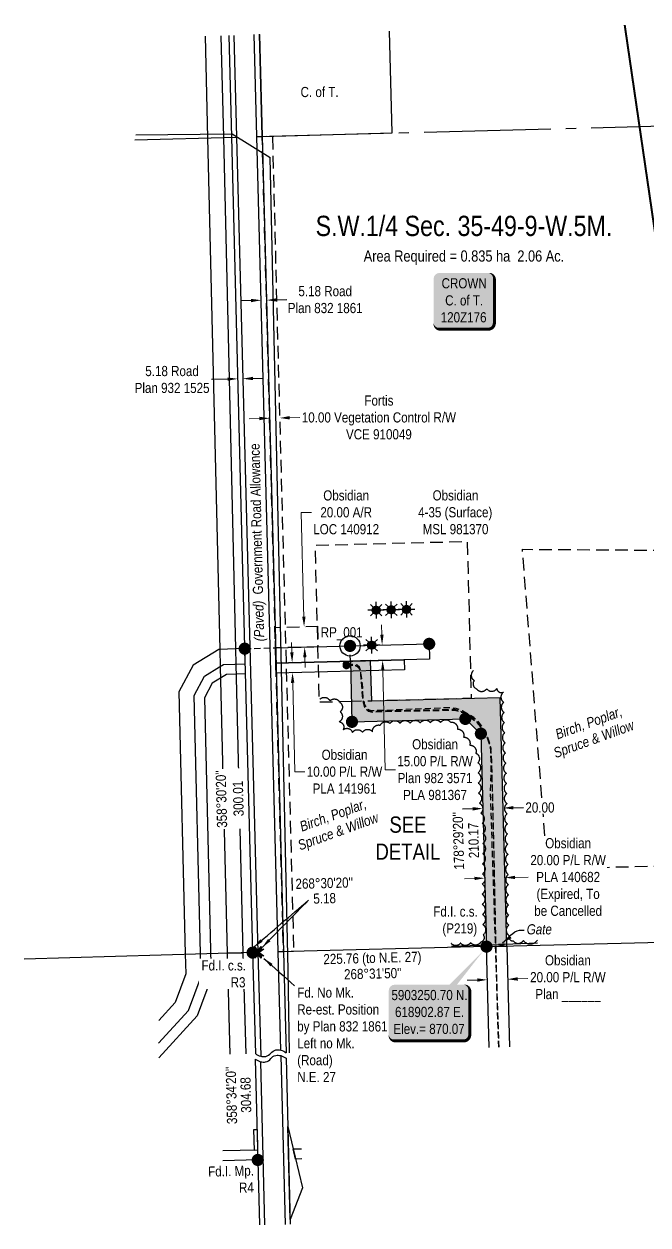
# Model space of a CAD drawing. Extents: x 618446 to 621626, y 5902951 to 5905607.
# Drawn here: x 618446 to 619062, y 5902976 to 5904161 of the extents above; entities that cross this region are included whole.
import ezdxf
from ezdxf.enums import TextEntityAlignment as Align

# ---------------------------------------------------------------- set-up
doc = ezdxf.new("R2010")
doc.units = 0
doc.header["$LTSCALE"] = 5
doc.header["$PDSIZE"] = 0.5
for name, pattern in [('0', [1, 1, 0]), ('DASHDOT2', [12.7, 6.35, -3.175, 0, -3.175]), ('foc-ACCESSROAD', [3.75, 2.5, -1.25]), ('foc-FLOWLINE', [3.75, 2.5, -1.25]), ('foc-QUARTERLINE', [33, 25, -3, 2, -3]), ('foc-TRAV', [1.875, 1.25, -0.625]), ('UG_PIPE', [1.875, 1.25, -0.625])]:
    doc.linetypes.add(name, pattern=pattern)
doc.layers.get('Defpoints').update_dxf_attribs({"color": 9})
for name, color, linetype in [('35', 37, 'Continuous'), ('AS-FENCE', 48, 'foc-FENCE'), ('AS-OWNER', 7, 'Continuous'), ('AS-PIPE-UG', 44, 'UG_PIPE'), ('AS-POWER', 104, 'foc-POWER'), ('AS-SYMBOL', 7, 'Continuous'), ('AS-WILDLIFE', 131, 'DASHDOT2'), ('C-AR', 13, 'foc-ACCESSROAD'), ('C-RW', 13, 'Continuous'), ('C-SYMBOL', 7, 'Continuous'), ('C-WS', 13, 'foc-ACCESSROAD'), ('C-WS-S', 8, 'Continuous'), ('DETAIL-T', 7, 'Continuous'), ('F-RW', 190, 'Continuous'), ('F-VCE', 190, 'foc-FLOWLINE'), ('F-WS', 190, 'foc-ACCESSROAD'), ('L-AREAREQUIRED', 7, 'Continuous'), ('L-BD', 7, 'Continuous'), ('L-BD1', 253, 'Continuous'), ('L-MON', 1, 'Continuous'), ('L-MON-T', 1, 'Continuous'), ('L-ROAD-T', 7, 'Continuous'), ('L-SEC', 7, 'Continuous'), ('L-SECQ', 8, 'foc-QUARTERLINE'), ('L-TITLEDB', 4, 'Continuous'), ('L-TITLEDB-T', 4, 'Continuous'), ('P-PROPOSED', 10, 'Continuous'), ('P-PROPOSED-H', 21, 'Continuous'), ('P-TRAV', 4, 'foc-TRAV'), ('P-TXT', 4, 'Continuous'), ('T-BUSH', 110, '0'), ('T-BUSH-T', 110, 'Continuous')]:
    doc.layers.add(name, color=color, linetype=linetype)
for name, color, linetype, lineweight in [('AS-GENERAL', 48, 'Continuous', 18), ('C-AR-T', 13, 'Continuous', 9), ('C-RW-T', 13, 'Continuous', 9), ('C-WS-T', 13, 'Continuous', 9), ('F-VCE-T', 190, 'Continuous', 9), ('T-TEXT', 48, 'Continuous', 18)]:
    doc.layers.add(name, color=color, linetype=linetype, lineweight=lineweight)
doc.styles.add('100L', font='ARIALN.TTF', dxfattribs={"height": 11})
doc.styles.add('175L', font='ARIALN.TTF', dxfattribs={"height": 20})
doc.styles.add('80', font='ARIALN.TTF', dxfattribs={"height": 10})
doc.styles.add('80CG', font='ARIALN.TTF', dxfattribs={"height": 10})
doc.styles.add('80L', font='ARIALN.TTF', dxfattribs={"height": 10})
doc.styles.add('80LS', font='ARIALNI.TTF', dxfattribs={"height": 10})
doc.styles.add('foc-LtypeFont', font='ARIALN.TTF', dxfattribs={"height": 7.35})
doc.linetypes.add('foc-FENCE', pattern='A,10,-1,["X",foc-LtypeFont,S=0.2,R=0,X=-0.625,Y=-0.75],-1.24', length=12.24)
doc.linetypes.add('foc-POWER', pattern='A,6,-1,["P",foc-LtypeFont,S=0.2,R=0,X=-0.625,Y=-0.75],-1.24,4', length=12.24)
doc.dimstyles.new('Compass 5 000', dxfattribs={"dimscale": 5, "dimtxt": 9, "dimasz": 2, "dimexe": 0.2, "dimexo": 0.0625, "dimgap": 0.5, "dimtad": 0, "dimtih": 1, "dimtoh": 1, "dimzin": 0, "dimdsep": 46, "dimtxsty": '80CG', "dimcen": 0.1, "dimse1": 1, "dimse2": 1, "dimclrd": 256, "dimclrt": 256, "dimaunit": 1, "dimadec": 4, "dimazin": 0, "dimtfac": 0.06, "dimtofl": 0, "dimtmove": 0, "dimatfit": 1, "dimfxl": 0.2, "dimtolj": 1, "dimtzin": 0, "dimlwd": -1, "dimarcsym": 0})

# ---------------------------------------------------------------- blocks, each defined once
blk = doc.blocks.new('*D430')
at = {"layer": 'C-AR-T', "transparency": 16777216}
for p, q in [((618730.1, 5903679), (618720.1, 5903679)), ((618720.1, 5903679), (618722.4, 5903586.1)), ((618722.7, 5903576.1), (618722.4, 5903586.1)), ((618723.7, 5903536.1), (618723.9, 5903526.1))]:
    blk.add_line(p, q, dxfattribs=at)
for points in [[(618724.3, 5903576.2), (618721, 5903576.1), (618722.9, 5903566.1)], [(618725.3, 5903536.2), (618722, 5903536.1), (618723.4, 5903546.1)]]:
    blk.add_solid(points, dxfattribs=at)
at = {"layer": 'Defpoints', "color": 0, "transparency": 16777216}
for p in [(618722.9, 5903566.1), (618724.1, 5903566.2), (618724.6, 5903546.2)]:
    blk.add_point(p, dxfattribs=at)
at = {"layer": 'C-AR-T', "transparency": 16777216, "insert": (618764.4, 5903679), "char_height": 10, "attachment_point": 5, "style": '80CG'}
blk.add_mtext('\\A1;Obsidian\\P20.00 A/R\\PLOC 140912', dxfattribs=at)
blk = doc.blocks.new('*D435')
at = {"layer": 'C-RW-T', "transparency": 16777216}
for p, q in [((618931.1, 5903319), (618943.9, 5903319.3)), ((618891.1, 5903317.9), (618881.1, 5903317.7))]:
    blk.add_line(p, q, dxfattribs=at)
for points in [[(618891, 5903319.6), (618891.1, 5903316.3), (618901.1, 5903318.2)], [(618931, 5903320.6), (618931.1, 5903317.3), (618921.1, 5903318.7)]]:
    blk.add_solid(points, dxfattribs=at)
at = {"layer": 'Defpoints', "color": 0, "transparency": 16777216}
for p in [(618898.8, 5903404.8), (618918.8, 5903405.3), (618921.1, 5903318.7)]:
    blk.add_point(p, dxfattribs=at)
at = {"layer": 'C-RW-T', "transparency": 16777216, "insert": (618983.4, 5903319.3), "char_height": 10, "attachment_point": 5, "style": '80CG', "bg_fill": 3, "box_fill_scale": 1.1, "bg_fill_color": 256, "bg_fill_true_color": 13158600, "bg_fill_transparency": 0}
blk.add_mtext('\\A1;Obsidian\\P20.00 P/L R/W\\PPLA 140682\\P(Expired, To \\Pbe Cancelled', dxfattribs=at)
blk = doc.blocks.new('*D436')
at = {"layer": 'C-RW-T', "transparency": 16777216}
for p, q in [((618799.6, 5903558.2), (618799.4, 5903568.2)), ((618800.5, 5903523.3), (618803, 5903425.2)), ((618803, 5903425.2), (618813, 5903425.2))]:
    blk.add_line(p, q, dxfattribs=at)
for points in [[(618801.3, 5903558.3), (618798, 5903558.2), (618799.9, 5903548.2)], [(618802.2, 5903523.3), (618798.9, 5903523.2), (618800.3, 5903533.3)]]:
    blk.add_solid(points, dxfattribs=at)
at = {"layer": 'Defpoints', "color": 0, "transparency": 16777216}
for p in [(618799.9, 5903548.2), (618831.2, 5903549), (618831.5, 5903534)]:
    blk.add_point(p, dxfattribs=at)
at = {"layer": 'C-RW-T', "transparency": 16777216, "insert": (618852.1, 5903425.2), "char_height": 10, "attachment_point": 5, "style": '80CG'}
blk.add_mtext('\\A1;Obsidian\\P15.00 P/L R/W\\PPlan 982 3571\\PPLA 981367', dxfattribs=at)
blk = doc.blocks.new('*D437')
at = {"layer": 'C-RW-T', "transparency": 16777216}
for p, q in [((618710.9, 5903540.8), (618710.6, 5903550.8)), ((618711.6, 5903510.8), (618713.7, 5903423.2)), ((618713.7, 5903423.2), (618723.7, 5903423.2))]:
    blk.add_line(p, q, dxfattribs=at)
for points in [[(618712.5, 5903540.8), (618709.2, 5903540.8), (618711.1, 5903530.8)], [(618713.3, 5903510.9), (618709.9, 5903510.8), (618711.4, 5903520.8)]]:
    blk.add_solid(points, dxfattribs=at)
at = {"layer": 'Defpoints', "color": 0, "transparency": 16777216}
for p in [(618711.3, 5903530.8), (618711.4, 5903520.8), (618711.6, 5903520.8)]:
    blk.add_point(p, dxfattribs=at)
at = {"layer": 'C-RW-T', "transparency": 16777216, "insert": (618762.8, 5903423.2), "char_height": 10, "attachment_point": 5, "style": '80CG'}
blk.add_mtext('\\A1;Obsidian\\P10.00 P/L R/W\\PPLA 141961', dxfattribs=at)
blk = doc.blocks.new('*D440')
at = {"layer": 'Defpoints', "color": 0, "transparency": 16777216}
for p in [(618698.8, 5903772.1), (618689.5, 5903741.3), (618699.5, 5903741.5)]:
    blk.add_point(p, dxfattribs=at)
at = {"layer": 'F-VCE-T', "transparency": 16777216}
for p, q in [((618678.8, 5903771.6), (618668.8, 5903771.4)), ((618708.8, 5903772.3), (618718.8, 5903772.6))]:
    blk.add_line(p, q, dxfattribs=at)
for points in [[(618678.8, 5903773.3), (618678.8, 5903769.9), (618688.8, 5903771.8)], [(618708.8, 5903774), (618708.8, 5903770.6), (618698.8, 5903772.1)]]:
    blk.add_solid(points, dxfattribs=at)
at = {"layer": 'F-VCE-T', "transparency": 16777216, "insert": (618796.7, 5903772.6), "char_height": 10, "attachment_point": 5, "style": '80CG'}
blk.add_mtext('\\A1;Fortis\\P10.00 Vegetation Control R/W\\PVCE 910049', dxfattribs=at)
blk = doc.blocks.new('*D441')
at = {"layer": 'Defpoints', "color": 0, "transparency": 16777216}
for p in [(618685.8, 5903888.3), (618681, 5903872.1), (618686.2, 5903872.2)]:
    blk.add_point(p, dxfattribs=at)
at = {"layer": 'L-TITLEDB-T', "transparency": 16777216}
for p, q in [((618670.6, 5903888), (618660.6, 5903887.7)), ((618695.8, 5903888.6), (618705.8, 5903888.8))]:
    blk.add_line(p, q, dxfattribs=at)
for points in [[(618670.6, 5903889.6), (618670.6, 5903886.3), (618680.6, 5903888.2)], [(618695.8, 5903890.2), (618695.8, 5903886.9), (618685.8, 5903888.3)]]:
    blk.add_solid(points, dxfattribs=at)
at = {"layer": 'L-TITLEDB-T', "transparency": 16777216, "insert": (618743.7, 5903888.8), "char_height": 10, "attachment_point": 5, "style": '80CG'}
blk.add_mtext('\\A1;5.18 Road\\PPlan 832 1861', dxfattribs=at)
blk = doc.blocks.new('GAS')
h = blk.add_hatch(color=255)
h.dxf.hatch_style = 1
edge = h.paths.add_edge_path()
edge.add_arc((0, 0), 0.9, 0, 360)
for p, q in [((-0.81, 0), (-1.62, 0)), ((-0.57, 0.57), (-1.14, 1.14)), ((0, 0.81), (0, 1.62)), ((0.57, 0.57), (1.14, 1.14)), ((1.62, 0), (0.81, 0)), ((-0.57, -0.57), (-1.14, -1.14)), ((0, -0.81), (0, -1.62)), ((1.14, -1.14), (0.57, -0.57))]:
    blk.add_line(p, q)
blk.add_circle((0, 0), 0.8)
blk = doc.blocks.new('*U445')
h = blk.add_hatch(color=255)
edge = h.paths.add_edge_path()
edge.add_line((-24, -28.5), (24, -28.5))
edge.add_arc((24, -22.5), 6, 270, 360)
edge.add_line((30, -22.5), (30, 21))
edge.add_arc((24, 21), 6, 0, 90)
edge.add_line((24, 27), (-24, 27))
edge.add_arc((-24, 21), 6, 90, 180)
edge.add_line((-30, 21), (-30, -22.5))
edge.add_arc((-24, -22.5), 6, 180, 270)
at = {"color": 14, "flags": 128}
blk.add_lwpolyline([(-24, -28.5, 3, 3, 0), (24, -28.5, 3, 3, 0.414214), (30, -22.5, 3, 3, 0), (30, 21, 3, 0, 0.414214), (24, 27, 0, 0, 0), (-24, 27, 0, 0, 0.414214), (-30, 21, 0, 0, 0), (-30, -22.5, 0, 3, 0.414214)], format="xyseb", close=True, dxfattribs=at)
at = {"color": 14, "style": '80'}
blk.add_attdef('ENTER_TEXT_001', (-26.8, -4.9), '', height=10, dxfattribs=at)
blk = doc.blocks.new('fdia')
at = {"color": 255, "const_width": 1}
blk.add_lwpolyline([(-0.5, 0, 1), (0.5, 0, 1)], format="xyb", close=True, dxfattribs=at)
blk = doc.blocks.new('Fdiaa')
blk.add_blockref('fdia', (0, 0))
blk = doc.blocks.new('fdib')
at = {"color": 1, "const_width": 1.6}
blk.add_lwpolyline([(-0.4, 0, 1), (0.4, 0, 1)], format="xyb", close=True, dxfattribs=at)
at = {"color": 1}
blk.add_circle((0, 0), 0.8, dxfattribs=at)
blk = doc.blocks.new('Fdibb')
blk.add_blockref('fdib', (0, 0))
blk = doc.blocks.new('fdicc')
for name in ['Fdibb', 'Fdiaa']:
    blk.add_blockref(name, (0, 0))
blk = doc.blocks.new('FDI')
blk.add_blockref('fdicc', (0, 0))
blk = doc.blocks.new('RISER')
h = blk.add_hatch(color=255)
h.dxf.hatch_style = 1
edge = h.paths.add_edge_path()
edge.add_arc((0, 0), 0.7, 0, 360)
blk.add_hatch(color=13).paths.add_polyline_path([(0.58, -0.15), (-0.58, -0.15, 0.774597)])
at = {"color": 13}
blk.add_line((-0.58, -0.15), (0.58, -0.15), dxfattribs=at)
blk.add_circle((0, 0), 0.6, dxfattribs=at)
blk = doc.blocks.new('TEMP')
h = blk.add_hatch(color=255)
h.dxf.hatch_style = 1
h.paths.add_polyline_path([(0, 0.25), (-0.67, 1.15), (-0.67, 0.67), (-1.15, 0.67), (-0.25, 0), (-1.15, -0.67), (-0.67, -0.67), (-0.67, -1.15), (0, -0.25), (0.67, -1.15), (0.67, -0.67), (1.15, -0.67), (0.25, 0), (1.15, 0.67), (0.67, 0.67), (0.67, 1.15)])
h.paths.add_polyline_path([(0.57, 0.85), (0.57, 0.57), (0.85, 0.57), (0.08, 0), (0.85, -0.57), (0.57, -0.57), (0.57, -0.85), (0, -0.08), (-0.57, -0.85), (-0.57, -0.57), (-0.85, -0.57), (-0.08, 0), (-0.85, 0.57), (-0.57, 0.57), (-0.57, 0.85), (0, 0.08)], flags=16)
h = blk.add_hatch(color=1)
h.dxf.hatch_style = 1
h.paths.add_polyline_path([(0, 0.08), (-0.57, 0.85), (-0.57, 0.57), (-0.85, 0.57), (-0.08, 0), (-0.85, -0.57), (-0.57, -0.57), (-0.57, -0.85), (0, -0.08), (0.57, -0.85), (0.57, -0.57), (0.85, -0.57), (0.08, 0), (0.85, 0.57), (0.57, 0.57), (0.57, 0.85)])
at = {"color": 1}
for p, q in [((-0.08, 0), (0.08, 0)), ((0, 0.08), (0, -0.08))]:
    blk.add_line(p, q, dxfattribs=at)
at = {"color": 255, "flags": 128}
blk.add_lwpolyline([(-0.25, 0), (-1.15, 0.67), (-0.67, 0.67), (-0.67, 1.15), (0, 0.25), (0.67, 1.15), (0.67, 0.67), (1.15, 0.67), (0.25, 0), (1.15, -0.67), (0.67, -0.67), (0.67, -1.15), (0, -0.25), (-0.67, -1.15), (-0.67, -0.67), (-1.15, -0.67)], close=True, dxfattribs=at)
at = {"color": 1, "flags": 128}
blk.add_lwpolyline([(-0.08, 0), (-0.85, 0.57), (-0.57, 0.57), (-0.57, 0.85), (0, 0.08), (0.57, 0.85), (0.57, 0.57), (0.85, 0.57), (0.08, 0), (0.85, -0.57), (0.57, -0.57), (0.57, -0.85), (0, -0.08), (-0.57, -0.85), (-0.57, -0.57), (-0.85, -0.57)], close=True, dxfattribs=at)
blk = doc.blocks.new('*D447')
at = {"layer": 'C-RW-T', "transparency": 16777216}
for p, q in [((618893.7, 5903217.7), (618883.7, 5903217.5)), ((618933.7, 5903218.8), (618943.7, 5903219.1))]:
    blk.add_line(p, q, dxfattribs=at)
for points in [[(618893.7, 5903219.4), (618893.8, 5903216.1), (618903.7, 5903218)], [(618933.7, 5903220.5), (618933.8, 5903217.1), (618923.7, 5903218.5)]]:
    blk.add_solid(points, dxfattribs=at)
at = {"layer": 'Defpoints', "color": 0, "transparency": 16777216}
for p in [(618903.7, 5903218), (618903.9, 5903209.9), (618923.9, 5903210.5)]:
    blk.add_point(p, dxfattribs=at)
at = {"layer": 'C-RW-T', "transparency": 16777216, "insert": (618983.2, 5903219.1), "char_height": 10, "attachment_point": 5, "style": '80CG'}
blk.add_mtext('\\A1;Obsidian\\P20.00 P/L R/W\\PPlan ______', dxfattribs=at)
blk = doc.blocks.new('*U459')
h = blk.add_hatch(color=254)
edge = h.paths.add_edge_path()
edge.add_line((-34, -28.5), (34, -28.5))
edge.add_arc((34, -22.5), 6, 270, 360)
edge.add_line((40, -22.5), (40, 21))
edge.add_arc((34, 21), 6, 0, 90)
edge.add_line((34, 27), (-34, 27))
edge.add_arc((-34, 21), 6, 90, 180)
edge.add_line((-40, 21), (-40, -22.5))
edge.add_arc((-34, -22.5), 6, 180, 270)
at = {"color": 1, "flags": 128}
blk.add_lwpolyline([(53.2, 60.1, 0, 10, 0), (0, 0, 5, 5, 0)], format="xyseb", dxfattribs=at)
blk.add_lwpolyline([(-34, -28.5, 3, 3, 0), (34, -28.5, 3, 3, 0.414214), (40, -22.5, 3, 3, 0), (40, 21, 3, 0, 0.414214), (34, 27, 0, 0, 0), (-34, 27, 0, 0, 0.414214), (-40, 21, 0, 0, 0), (-40, -22.5, 0, 3, 0.414214)], format="xyseb", close=True, dxfattribs=at)
at = {"color": 1, "style": '80'}
blk.add_attdef('ENTER_TEXT_001', (-36, -5), '', height=10, dxfattribs=at)
blk = doc.blocks.new('*D465')
at = {"layer": 'Defpoints', "color": 0, "transparency": 16777216}
for p in [(618899.3, 5903385.9), (618919.3, 5903387.4), (618919.3, 5903386.5)]:
    blk.add_point(p, dxfattribs=at)
at = {"layer": 'P-TXT', "transparency": 16777216}
for p, q in [((618889.3, 5903386.6), (618879.3, 5903386.3)), ((618929.3, 5903387.7), (618939.3, 5903387.9))]:
    blk.add_line(p, q, dxfattribs=at)
for points in [[(618889.2, 5903388.3), (618889.3, 5903384.9), (618899.3, 5903386.9)], [(618929.2, 5903389.3), (618929.3, 5903386), (618919.3, 5903387.4)]]:
    blk.add_solid(points, dxfattribs=at)
at = {"layer": 'P-TXT', "transparency": 16777216, "insert": (618955.6, 5903387.9), "char_height": 10, "attachment_point": 5, "style": '80CG', "bg_fill": 3, "box_fill_scale": 1.1, "bg_fill_color": 256, "bg_fill_true_color": 13158600, "bg_fill_transparency": 0}
blk.add_mtext('\\A1;20.00', dxfattribs=at)
blk = doc.blocks.new('*D475')
at = {"layer": 'Defpoints', "color": 0, "transparency": 16777216}
for p in [(618657.3, 5903811.4), (618657.3, 5903810.7), (618662.4, 5903811.5)]:
    blk.add_point(p, dxfattribs=at)
at = {"layer": 'L-TITLEDB-T', "transparency": 16777216}
for p, q in [((618647.3, 5903810.4), (618631.4, 5903810)), ((618672.4, 5903811.1), (618682.4, 5903811.3))]:
    blk.add_line(p, q, dxfattribs=at)
for points in [[(618647.3, 5903812.1), (618647.4, 5903808.8), (618657.3, 5903810.7)], [(618672.3, 5903812.7), (618672.4, 5903809.4), (618662.4, 5903810.8)]]:
    blk.add_solid(points, dxfattribs=at)
at = {"layer": 'L-TITLEDB-T', "transparency": 16777216, "insert": (618592.6, 5903810), "char_height": 10, "attachment_point": 5, "style": '80CG'}
blk.add_mtext('\\A1;5.18 Road\\PPlan 932 1525', dxfattribs=at)

msp = doc.modelspace()

# ---------------------------------------------------------------- hatches: boundary and pattern name
at = {"layer": 'P-PROPOSED-H'}
h = msp.add_hatch(color=256, dxfattribs=at)
h.dxf.hatch_style = 1
h.paths.add_polyline_path([(618768.579, 5903532.297), (618770.135, 5903472.409), (618881.937, 5903475.315), (618897.334, 5903460.724), (618902.874, 5903250.703), (618922.86, 5903251.213), (618916.397, 5903496.211), (618789.602, 5903492.915), (618788.565, 5903532.817)])

# ---------------------------------------------------------------- linework, layer by layer
at = {"layer": '35', "color": 3}
msp.add_circle((618768.189, 5903547.287), 9.996, dxfattribs=at)
at = {"layer": 'AS-FENCE', "flags": 128}
msp.add_lwpolyline([(618953.325, 5903254.132), (618920.599, 5903252.837), (618914.602, 5903252.514), (618868.235, 5903250.802)], dxfattribs=at)
at = {"layer": 'AS-GENERAL', "const_width": 1.999, "flags": 128}
msp.add_lwpolyline([(618920.599, 5903252.837), (618914.602, 5903252.514)], dxfattribs=at)
at = {"layer": 'AS-PIPE-UG', "flags": 128}
for points in [[(618764.634, 5903528.185), (618771.11, 5903528.355), (618772.641, 5903528.107), (618774.737, 5903527.413), (618776.88, 5903525.995), (618777.909, 5903524.517), (618778.3, 5903522.901), (618778.877, 5903519.047), (618778.809, 5903513.357), (618779.791, 5903504.905), (618780.436, 5903495.306), (618781.097, 5903491.663), (618782.286, 5903487.536), (618784.016, 5903484.961), (618786.561, 5903482.921), (618788.801, 5903482.18), (618790.822, 5903482.023), (618793.785, 5903482.239), (618797.929, 5903482.54), (618870.652, 5903484.016), (618874.218, 5903483.283), (618878.52, 5903481.826), (618881.959, 5903480.145), (618886.615, 5903477.284), (618888.503, 5903475.843), (618892.03, 5903472.978), (618895.101, 5903469.851), (618897.039, 5903467.309), (618899.514, 5903463.72), (618901.21, 5903461.39), (618903.93, 5903455.606), (618905.515, 5903450.799), (618906.351, 5903446.624), (618907.216, 5903441.389), (618907.419, 5903438.519), (618907.698, 5903434.734), (618910.28, 5903331.099), (618912.326, 5903230.048), (618914.913, 5903151.451)], [(618915.173, 5903151.458), (618915.052, 5903155.235), (618912.73, 5903231.202), (618912.076, 5903259.809), (618909.11, 5903399.747), (618907.554, 5903442.211), (618906.688, 5903447.892), (618905.114, 5903453.252), (618902.561, 5903459.841), (618900.243, 5903463.674), (618897.422, 5903468.156), (618893.901, 5903471.983), (618890.093, 5903475.502), (618884.303, 5903479.373), (618881.064, 5903480.977), (618876.867, 5903483.025), (618873.979, 5903483.901), (618871.687, 5903484.48), (618794.945, 5903482.721), (618791.833, 5903482.77), (618788.312, 5903482.79), (618785.183, 5903484.299), (618783.612, 5903486.166), (618782.795, 5903487.518), (618781.557, 5903491.231), (618778.968, 5903518.914), (618778.789, 5903522.795), (618777.593, 5903526.197), (618775.267, 5903528.157), (618772.833, 5903529.065), (618770.544, 5903529.016), (618764.658, 5903528.773)], [(618914.934, 5903151.452), (618911.622, 5903258.616), (618906.804, 5903401.981), (618907.604, 5903429.207), (618907.468, 5903434.506), (618907.189, 5903440.092), (618907.372, 5903446.206), (618905.901, 5903451.913), (618904.041, 5903456.92), (618901.787, 5903462.299), (618897.385, 5903469.448), (618894.973, 5903472.478), (618890.375, 5903476.555), (618885.598, 5903479.755), (618879.239, 5903483.228), (618877.329, 5903483.945), (618872.909, 5903485.412), (618867.601, 5903486.397), (618801.619, 5903483.603), (618795.755, 5903483.539), (618791.29, 5903483.186), (618788.564, 5903483.574), (618786.747, 5903484.138), (618784.728, 5903485.699), (618782.822, 5903489.102), (618781.316, 5903496.212), (618780.885, 5903502.296), (618780.681, 5903506.428), (618779.977, 5903513.69), (618779.475, 5903517.332), (618779.012, 5903520.146), (618778.791, 5903521.342), (618778.148, 5903523.289), (618777.287, 5903524.939), (618776.235, 5903526.107), (618775.277, 5903526.838), (618773.527, 5903527.57), (618770.217, 5903527.836), (618764.694, 5903527.629)]]:
    msp.add_lwpolyline(points, dxfattribs=at)
at = {"layer": 'AS-POWER', "flags": 128}
for points in [[(618556.988, 5904051.343), (618651.894, 5904052.313), (618689.423, 5904029.064)], [(618708.376, 5903146.086), (618707.154, 5903227.491), (618689.423, 5904029.064)]]:
    msp.add_lwpolyline(points, dxfattribs=at)
at = {"layer": 'AS-WILDLIFE', "const_width": 2, "flags": 128}
msp.add_lwpolyline([(619123.494, 5903156.87), (619129.964, 5903187.28), (619074.223, 5903582.536), (619073.243, 5903596.501), (619073.68, 5903605.835), (619089.555, 5903775.168), (619093.236, 5903790.012), (619039.243, 5904159.653)], dxfattribs=at)
at = {"layer": 'C-AR', "flags": 128}
msp.add_lwpolyline([(618735.958, 5903566.641), (618736.492, 5903546.463), (618694.718, 5903545.377), (618694.193, 5903565.597), (618735.958, 5903566.641)], close=True, dxfattribs=at)
at = {"layer": 'C-RW'}
for points in [[(618579.308, 5903155.483), (618608.759, 5903187.813), (618621.241, 5903221.327), (618620.628, 5903243.835), (618614.439, 5903498.46), (618624.657, 5903517.603), (618639.283, 5903526.549), (618643.351, 5903529.04), (618654.451, 5903529.331), (618664.653, 5903529.599), (618664.262, 5903544.586), (618638.868, 5903543.866), (618613.424, 5903528.288), (618599.346, 5903502.075), (618605.638, 5903243.432), (618606.171, 5903223.823), (618595.72, 5903195.741), (618579.398, 5903177.828)], [(618664.915, 5903519.606), (618646.287, 5903519.118), (618632.195, 5903510.495), (618624.497, 5903496.075), (618631.282, 5903219.645), (618617.451, 5903182.511), (618579.666, 5903141.032)], [(618905.493, 5903151.207), (618902.867, 5903250.7), (618922.853, 5903251.213), (618925.479, 5903151.726)], [(618642.557, 5903049.46), (618676.933, 5903050.317), (618677.184, 5903040.264), (618642.807, 5903039.406)], [(618720.635, 5903041.347), (618714.53, 5903041.195), (618712.136, 5903051.195), (618720.384, 5903051.4)]]:
    msp.add_lwpolyline(points, dxfattribs=at)
for points in [[(618694.718, 5903545.377), (618846.304, 5903549.317), (618846.694, 5903534.328), (618695.112, 5903530.388)], [(618821.679, 5903533.678), (618821.939, 5903523.685), (618695.372, 5903520.395), (618695.112, 5903530.388), (618821.679, 5903533.678)]]:
    msp.add_lwpolyline(points, close=True, dxfattribs=at)
at = {"layer": 'C-WS', "flags": 128}
msp.add_lwpolyline([(618769.615, 5903492.418), (618737.896, 5903491.623), (618736.874, 5903531.716), (618736.489, 5903546.611), (618735.958, 5903566.641), (618735.033, 5903601.561), (618733.895, 5903646.521), (618883.808, 5903650.39), (618887.805, 5903495.517), (618847.924, 5903494.429), (618789.602, 5903492.918), (618769.615, 5903492.418)], close=True, dxfattribs=at)
at = {"layer": 'F-RW'}
for points in [[(618640.851, 5904149.129), (618643.25, 5904048.712), (618655.311, 5903544.276), (618655.668, 5903529.286), (618662.502, 5903244.521), (618647.292, 5903244.117), (618640.494, 5903526.503), (618640.08, 5903543.827), (618628.012, 5904048.308), (618625.617, 5904148.706)], [(618650.063, 5903144.571), (618647.292, 5903244.117), (618662.502, 5903244.521), (618665.272, 5903144.966)]]:
    msp.add_lwpolyline(points, dxfattribs=at)
at = {"layer": 'F-VCE', "flags": 128}
msp.add_lwpolyline([(618712.539, 5903245.81), (618702.546, 5903245.561), (618681.556, 5904049.773), (618691.548, 5904050.055), (618712.539, 5903245.81)], close=True, dxfattribs=at)
at = {"layer": 'F-WS', "flags": 128}
msp.add_lwpolyline([(619256.137, 5903640.511), (619279.508, 5903334.331), (618963.027, 5903327.472), (618938.319, 5903642.581), (619256.137, 5903640.511)], close=True, dxfattribs=at)
at = {"layer": 'L-SEC'}
for p, q in [((618653.467, 5904149.48), (618656.274, 5904049.094)), ((618676.38, 5904049.627), (618673.751, 5904150.358)), ((618656.274, 5904049.094), (618666.589, 5903646.981)), ((618686.874, 5903647.555), (618676.379, 5904049.627)), ((618666.589, 5903646.981), (618677.263, 5903244.913)), ((618697.369, 5903245.423), (618686.874, 5903647.555)), ((618677.263, 5903244.913), (618680.058, 5903142.626)), ((618700.014, 5903148.585), (618697.369, 5903245.423))]:
    msp.add_line(p, q, dxfattribs=at)
at = {"layer": 'L-SEC', "lineweight": -3}
for p, q in [((618902.867, 5903250.7), (619578.228, 5903268.025)), ((618902.867, 5903250.7), (618697.369, 5903245.429)), ((618672.087, 5903244.778), (618446.497, 5903238.467))]:
    msp.add_line(p, q, dxfattribs=at)
at = {"layer": 'L-SEC', "flags": 128}
for points in [[(618674.703, 5903139.813, 0.09819619), (618679.931, 5903137.207, 0.11502491), (618684.932, 5903137.02, 0.18910183), (618689.932, 5903140.192, -0.18910183), (618694.933, 5903143.365, -0.11502491), (618699.934, 5903143.177, -0.09819619), (618705.162, 5903140.572)], [(618674.851, 5903145.215, 0.09819619), (618680.063, 5903142.624, 0.11502491), (618685.046, 5903142.443, 0.18910183), (618690.025, 5903145.609, -0.18910183), (618695.003, 5903148.775, -0.11502491), (618699.986, 5903148.593, -0.09819619), (618705.198, 5903146.003)]]:
    msp.add_lwpolyline(points, format="xyb", dxfattribs=at)
for points in [[(618699.917, 5903143.182), (618704.065, 5902976.777)], [(618679.947, 5903137.203), (618683.958, 5902976.276)]]:
    msp.add_lwpolyline(points, dxfattribs=at)
at = {"layer": 'L-SECQ'}
for p, q in [((618676.38, 5904049.627), (619481.252, 5904070.825)), ((618555.737, 5904046.433), (618656.274, 5904049.094))]:
    msp.add_line(p, q, dxfattribs=at)
at = {"layer": 'L-TITLEDB'}
msp.add_line((618702.546, 5903245.561), (618705.198, 5903146.003), dxfattribs=at)
for points in [[(618648.471, 5904149.341), (618651.152, 5904048.959), (618661.593, 5903646.851), (618672.087, 5903244.778), (618674.851, 5903145.215)], [(618678.756, 5904150.183), (618681.556, 5904049.773), (618809.694, 5904053.398), (618806.996, 5904153.746)], [(618681.556, 5904049.773), (618678.927, 5904150.493)]]:
    msp.add_lwpolyline(points, dxfattribs=at)
msp.add_lwpolyline([(618694.193, 5903565.597), (618702.546, 5903245.561), (618697.369, 5903245.429), (618676.379, 5904049.627), (618681.556, 5904049.773), (618694.193, 5903565.597)], close=True, dxfattribs=at)
at = {"layer": 'L-TITLEDB', "flags": 128}
for points in [[(618674.703, 5903139.813), (618678.782, 5902976.147)], [(618705.162, 5903140.572), (618709.241, 5902976.906)]]:
    msp.add_lwpolyline(points, dxfattribs=at)
for points in [[(618676.436, 5903070.263), (618676.946, 5903049.777), (618673.948, 5903049.702), (618673.438, 5903070.189)], [(618721.35, 5903012.699), (618709.129, 5902981.392), (618706.838, 5903073.334)]]:
    msp.add_lwpolyline(points, close=True, dxfattribs=at)
at = {"layer": 'P-PROPOSED', "flags": 128}
msp.add_lwpolyline([(618768.579, 5903532.297), (618770.135, 5903472.409), (618881.937, 5903475.315), (618897.334, 5903460.724), (618902.874, 5903250.703), (618922.86, 5903251.213), (618916.397, 5903496.211), (618789.602, 5903492.915), (618788.565, 5903532.817)], close=True, dxfattribs=at)
at = {"layer": 'P-TRAV', "flags": 128}
for points in [[(618664.262, 5903544.586), (618694.72, 5903545.377)], [(618768.579, 5903532.297), (618768.189, 5903547.287)]]:
    msp.add_lwpolyline(points, dxfattribs=at)
at = {"layer": 'T-BUSH', "flags": 128}
for points in [[(618890.075, 5903523.078, 0.52056705), (618890.771, 5903513.106, 0.52056705), (618893.081, 5903504.892, 0.52056705), (618903.076, 5903505.053, 0.52056705), (618913.071, 5903505.214, 0.52056705), (618919.531, 5903501.652, 0.52056705), (618919.887, 5903491.662, 0.52056705), (618920.243, 5903481.672, 0.52056705), (618920.598, 5903471.681, 0.52056705), (618920.954, 5903461.691, 0.52056705), (618921.31, 5903451.701, 0.52056705), (618921.666, 5903441.711, 0.52056705), (618922.022, 5903431.721, 0.52056705), (618922.378, 5903421.731, 0.52056705), (618922.693, 5903411.74, 0.52056705), (618922.887, 5903401.746, 0.52056705), (618923.081, 5903391.751, 0.52056705), (618923.275, 5903381.757, 0.52056705), (618923.469, 5903371.762, 0.52056705), (618923.663, 5903361.768, 0.52056705), (618923.857, 5903351.773, 0.52056705), (618924.051, 5903341.779, 0.52056705), (618924.245, 5903331.784, 0.52056705), (618924.35, 5903321.788, 0.52056705), (618924.455, 5903311.792, 0.52056705), (618924.56, 5903301.797, 0.52056705), (618924.665, 5903291.801, 0.52056705), (618924.769, 5903281.805, 0.52056705), (618924.874, 5903271.809, 0.52056705), (618924.979, 5903261.813, 0.52056705), (618929.323, 5903256.272, 0.52056705), (618939.312, 5903256.659, 0.52056705), (618953.243, 5903257.2, 0.52056705)], [(618738.466, 5903494.716, -0.52056705), (618748.334, 5903493.119, -0.52056705), (618758.202, 5903491.523, -0.52056705), (618758.442, 5903482.395, -0.52056705), (618757.615, 5903472.433, -0.52056705), (618761.421, 5903464.736, -0.52056705), (618770.589, 5903462.008, -0.52056705), (618780.585, 5903462.119, -0.52056705), (618790.409, 5903462.699, -0.52056705), (618798.103, 5903469.08, -0.52056705), (618807.533, 5903470.792, -0.52056705), (618817.528, 5903470.987, -0.52056705), (618827.522, 5903471.182, -0.52056705), (618837.517, 5903471.377, -0.52056705), (618847.511, 5903471.571, -0.52056705), (618857.506, 5903471.766, -0.52056705), (618867.5, 5903471.961, -0.52056705), (618874.161, 5903465.235, -0.52056705), (618880.237, 5903457.298, -0.52056705), (618886.313, 5903449.36, -0.52056705), (618892.389, 5903441.422, -0.52056705), (618894.371, 5903432.056, -0.52056705), (618894.554, 5903422.061, -0.52056705), (618894.736, 5903412.066, -0.52056705), (618894.918, 5903402.071, -0.52056705), (618895.878, 5903392.137, -0.52056705), (618897.245, 5903382.235, -0.52056705), (618898.611, 5903372.332, -0.52056705), (618899.405, 5903362.394, -0.52056705), (618899.264, 5903352.399, -0.52056705), (618899.122, 5903342.404, -0.52056705), (618898.98, 5903332.408, -0.52056705), (618898.839, 5903322.413, -0.52056705), (618898.697, 5903312.417, -0.52056705), (618898.555, 5903302.422, -0.52056705), (618898.721, 5903292.429, -0.52056705), (618899.017, 5903282.437, -0.52056705), (618899.312, 5903272.445, -0.52056705), (618899.608, 5903262.453, -0.52056705), (618897.191, 5903254.996, -0.52056705), (618887.202, 5903254.62, -0.52056705), (618877.213, 5903254.243, -0.52056705), (618868.05, 5903253.898, -0.52056705)]]:
    msp.add_lwpolyline(points, format="xyb", dxfattribs=at)

# ---------------------------------------------------------------- block references
at = {"layer": 'AS-OWNER', "color": 3}
ref = msp.add_blockref('*U445', (618880.618, 5903888.172), dxfattribs=at)
ref.add_attrib('ENTER_TEXT_001', 'CROWN', (618858.558, 5903899.945), dxfattribs={"layer": '0', "color": 14, "height": 10, "style": '80'})
ref.add_attrib('ENTER_TEXT_002', 'C. of T.', (618862.054, 5903883.101), dxfattribs={"layer": '0', "color": 14, "height": 10, "style": '80'})
ref.add_attrib('ENTER_TEXT_003', '120Z176', (618857.665, 5903866.393), dxfattribs={"layer": '0', "color": 14, "height": 10, "style": '80'})
at = {"layer": 'AS-SYMBOL', "color": 3, "xscale": 4.998191799999997, "yscale": 4.998191799999997, "zscale": 4.998191799999997}
for p in [(618764.662, 5903528.758), (618764.637, 5903528.208), (618764.687, 5903527.65)]:
    msp.add_blockref('RISER', p, dxfattribs=at)
at = {"layer": 'C-WS-S', "color": 3, "xscale": 4.998191799999997, "yscale": 4.998191799999997, "zscale": 4.998191799999997}
for p in [(618793.945, 5903582.519), (618808.882, 5903582.891), (618823.886, 5903583.265), (618789.533, 5903548.017)]:
    msp.add_blockref('GAS', p, dxfattribs=at)
at = {"layer": 'DETAIL-T'}
ref = msp.add_blockref('*U459', (618846.366, 5903186.172), dxfattribs=dict(at, xscale=0.99963836, yscale=0.99963836, zscale=0.99963836))
ref.add_attrib('ENTER_TEXT_001', '5903250.70 N.', (618809.06, 5903197.94), dxfattribs={"layer": '0', "color": 1, "height": 9.99638, "style": '80'})
ref.add_attrib('ENTER_TEXT_002', '618902.87 E.', (618812.582, 5903181.239), dxfattribs={"layer": '0', "color": 1, "height": 9.99638, "style": '80'})
ref.add_attrib('ENTER_TEXT_003', 'Elev.= 870.07', (618811.003, 5903164.537), dxfattribs={"layer": '0', "color": 1, "height": 9.99638, "style": '80'})
at = {"layer": 'L-MON', "color": 3}
for name, p, xscale, yscale, zscale in [('FDI', (618664.262, 5903544.586), 4.998191799999997, 4.998191799999997, 4.998191799999997), ('FDI', (618768.189, 5903547.287), 4.998191799999997, 4.998191799999997, 4.998191799999997), ('FDI', (618846.304, 5903549.317), 4.998191799999997, 4.998191799999997, 4.998191799999997), ('FDI', (618770.13, 5903472.408), 4.998191799999997, 4.998191799999997, 4.998191799999997), ('FDI', (618881.927, 5903475.311), 4.998191799999997, 4.998191799999997, 4.998191799999997), ('FDI', (618897.325, 5903460.719), 4.998191799999997, 4.998191799999997, 4.998191799999997), ('TEMP', (618677.263, 5903244.913), 4.998191799999997, 4.998191799999997, 4.998191799999997), ('FDI', (618677.184, 5903040.264), 4.998191799999999, 4.998191799999999, 4.998191799999999)]:
    msp.add_blockref(name, p, dxfattribs=dict(at, xscale=xscale, yscale=yscale, zscale=zscale))

# ---------------------------------------------------------------- texts
at = {"layer": '35', "color": 3, "style": '80'}
msp.add_attdef('RP_001', (618739.273, 5903555.708), 'RP', height=9.9964, dxfattribs=at)
at = {"layer": 'AS-GENERAL', "insert": (618941.971, 5903272.761), "char_height": 9.99625, "attachment_point": 1, "style": '80L'}
msp.add_mtext_dynamic_manual_height_columns('\\pi0.61017;{\\fArial Narrow|b0|i1|c0|p34;Gate}', width=24.65629, gutter_width=49.981, heights=[0], dxfattribs=at)
at = {"layer": 'C-SYMBOL', "color": 3, "style": '175L'}
msp.add_text('S.W.1/4 Sec. 35-49-9-W.5M.', height=19.99277, dxfattribs=at).set_placement((618880.618, 5903945.544), align=Align.BOTTOM_CENTER)
at = {"layer": 'C-WS-T', "insert": (618832.114, 5903700.775), "char_height": 9.99625, "attachment_point": 1, "style": '80L'}
msp.add_mtext_dynamic_manual_height_columns('\\pi17.574;Obsidian\\P\\pi3.2991;4-35 (Surface)\\P\\pi7.721;MSL 981370', width=78.96533, gutter_width=49.981, heights=[0], dxfattribs=at)
at = {"layer": 'DETAIL-T', "color": 3, "insert": (618825.352, 5903357.696), "char_height": 15.9942, "width": 63.61311, "attachment_point": 5, "style": '80CG'}
msp.add_mtext('SEE\\PDETAIL', dxfattribs=at)
at = {"layer": 'L-AREAREQUIRED', "color": 5, "style": '100L'}
msp.add_text('Area Required = 0.835 ha  2.06 Ac.', height=10.99602, dxfattribs=at).set_placement((618880.618, 5903923.052), align=Align.BOTTOM_CENTER)
at = {"layer": 'L-BD', "style": '80L'}
for s, height, rotation, p in [("268°30'20''", 9.99638, 1.4884, (618742.759, 5903313.309)), ('5.18', 9.9964, 1.4884, (618743.148, 5903298.32)), ('225.76 (to N.E. 27)', 9.99638, 1.4695, (618790.308, 5903238.313)), ("268°31'50''", 9.99638, 1.4695, (618790.674, 5903224.073)), ("358°34'20''", 9.99638, 91.4276, (618651.113, 5903104.029)), ('304.68', 9.9964, 91.4276, (618665.354, 5903104.384))]:
    msp.add_text(s, height=height, rotation=rotation, dxfattribs=at).set_placement(p, align=Align.MIDDLE)
at = {"layer": 'L-BD1', "style": '80L'}
for s, height, p in [("178°29'20''", 9.99638, (618875.114, 5903355.05)), ('210.17', 9.9964, (618890.103, 5903355.446))]:
    msp.add_text(s, height=height, rotation=91.5116, dxfattribs=at).set_placement(p, align=Align.MIDDLE)
at = {"layer": 'L-MON-T', "char_height": 9.99625, "attachment_point": 1, "style": '80L'}
for s, width, insert in [('\\pi1.0614;Fd.I. c.s.\\P\\pi10.062;(P219)', 43.04429, (618849.274, 5903290.315)), ('Fd. No Mk.\\PRe-est. Position\\Pby Plan 832 1861\\PLeft no Mk.\\P(Road)\\PN.E. 27', 110.75009, (618716.092, 5903210.372))]:
    msp.add_mtext_dynamic_manual_height_columns(s, width=width, gutter_width=49.981, heights=[0], dxfattribs=dict(at, insert=insert))
at = {"layer": 'L-MON-T', "insert": (618626.967, 5903033.739), "char_height": 9.99625, "attachment_point": 1, "rotation": 1.428578, "style": '80L'}
msp.add_mtext_dynamic_manual_height_columns('\\pi1.0774;Fd.I. Mp. \\P\\pi31.141;R4', width=44.3286, gutter_width=49.981, heights=[0], dxfattribs=at)
at = {"layer": 'L-ROAD-T', "style": '80L'}
msp.add_text('Government Road Allowance', height=9.99625, rotation=91.363215, dxfattribs=at).set_placement((618675.659, 5903672.489), align=Align.MIDDLE_CENTER)
at = {"layer": 'L-TITLEDB-T', "insert": (618719.082, 5904098.603), "char_height": 9.99625, "attachment_point": 1, "style": '175L'}
msp.add_mtext_dynamic_manual_height_columns('\\pi0.32273;C. of T.', width=36.66878, gutter_width=99.962, heights=[0], dxfattribs=at)
at = {"layer": 'T-BUSH-T', "char_height": 9.99625, "attachment_point": 1, "rotation": 20, "style": '80L'}
for insert in [(618962.029, 5903461.597), (618709.754, 5903370.579)]:
    msp.add_mtext_dynamic_manual_height_columns('\\pi8.1521;{\\fArial Narrow|b0|i1|c0|p34;Birch, Poplar, \\P\\pi0.10597;Spruce & Willow}', width=83.38674, gutter_width=49.981, heights=[0], dxfattribs=dict(at, insert=insert))
at = {"layer": 'T-TEXT', "style": '80LS'}
msp.add_text('(Paved)', height=9.9962, rotation=91.363215, dxfattribs=at).set_placement((618678.117, 5903571.877), align=Align.MIDDLE_CENTER)

# ---------------------------------------------------------------- dimensions: what is measured, and where the dimension line sits
at = {"layer": 'C-AR-T', "color": 3}
dim = msp.add_linear_dim(base=(618722.908, 5903566.143), p1=(618724.576, 5903546.152), p2=(618724.075, 5903566.172), angle=91.433518, text='Obsidian\\P20.00 A/R\\PLOC 140912', dimstyle='Compass 5 000', override={"dimtmove": 1}, dxfattribs=at)
dim.commit()
dim.dimension.update_dxf_attribs({"geometry": '*D430', "text_midpoint": (618735.419, 5903678.985), "dimtype": 161})
at = {"layer": 'C-RW-T', "color": 3}
dim = msp.add_linear_dim(base=(618711.36, 5903520.818), p1=(618711.339, 5903530.8), p2=(618711.583, 5903520.823), angle=271.397044, text='Obsidian\\P10.00 P/L R/W\\PPLA 141961', dimstyle='Compass 5 000', dxfattribs=at)
dim.commit()
dim.dimension.update_dxf_attribs({"geometry": '*D437', "text_midpoint": (618762.827, 5903423.207), "dimtype": 161})
at = {"layer": 'F-VCE-T', "color": 3}
dim = msp.add_linear_dim(base=(618698.803, 5903772.076), p1=(618689.53, 5903741.261), p2=(618699.533, 5903741.499), angle=1.366739, text='Fortis\\P10.00 Vegetation Control R/W\\PVCE 910049', dimstyle='Compass 5 000', dxfattribs=at)
dim.commit()
dim.dimension.update_dxf_attribs({"geometry": '*D440', "text_midpoint": (618796.731, 5903772.553), "dimtype": 161})
at = {"layer": 'L-TITLEDB-T', "color": 3}
for base, p1, p2, angle, text, picture, middle in [((618685.806, 5903888.314), (618680.991, 5903872.08), (618686.19, 5903872.204), 1.366824, '5.18 Road\\PPlan 832 1861', '*D441', (618743.747, 5903888.791)), ((618657.339, 5903810.683), (618662.369, 5903811.491), (618657.321, 5903811.359), 181.487347, '5.18 Road\\PPlan 932 1525', '*D475', (618592.607, 5903810.009))]:
    dim = msp.add_linear_dim(base=base, p1=p1, p2=p2, angle=angle, text=text, dimstyle='Compass 5 000', dxfattribs=at)
    dim.commit()
    dim.dimension.update_dxf_attribs({"geometry": picture, "text_midpoint": middle, "dimtype": 161})

# ---------------------------------------------------------------- leaders
at = {"layer": 'L-BD', "path_type": 1}
for points in [[(618673.255, 5903250.185), (618727.36, 5903296.615)], [(618681.495, 5903249.965), (618727.36, 5903296.615)]]:
    msp.add_leader(points, dimstyle='Compass 5 000', override={"dimgap": 0.5, "dimtad": 0}, dxfattribs=at)
at = {"layer": 'L-MON-T', "path_type": 1}
msp.add_leader([(618683.254, 5903239.021), (618713.508, 5903212.105)], dimstyle='Compass 5 000', override={"dimgap": 0.5, "dimtad": 0}, dxfattribs=at)

# ---------------------------------------------------------------- next in the draw order: texts
at = {"layer": 'L-BD', "insert": (618636.235, 5903396.185), "char_height": 9.99638, "width": 56.287, "attachment_point": 2, "rotation": 91.4951, "style": '80L', "bg_fill": 3, "box_fill_scale": 1.15, "bg_fill_color": 256, "bg_fill_true_color": 256, "bg_fill_transparency": 0}
msp.add_mtext("358°30'20''\\P300.01", dxfattribs=at)
at = {"layer": 'L-MON-T', "insert": (618620.538, 5903237.16), "char_height": 9.99625, "attachment_point": 1, "style": '80L', "bg_fill": 3, "box_fill_scale": 1.15, "bg_fill_color": 256, "bg_fill_true_color": 256, "bg_fill_transparency": 0}
msp.add_mtext_dynamic_manual_height_columns('\\pi1.077;Fd.I. c.s.\\P\\pi29.852;R3', width=43.05986, gutter_width=49.981, heights=[0], dxfattribs=at)

# ---------------------------------------------------------------- next in the draw order: dimensions: what is measured, and where the dimension line sits
at = {"layer": 'C-RW-T', "color": 3}
dim = msp.add_linear_dim(base=(618921.056, 5903318.709), p1=(618898.809, 5903404.823), p2=(618918.782, 5903405.348), angle=1.503405, text='Obsidian\\P20.00 P/L R/W\\PPLA 140682\\P(Expired, To \\Pbe Cancelled', dimstyle='Compass 5 000', override={"dimtfill": 1}, dxfattribs=at)
dim.commit()
dim.dimension.update_dxf_attribs({"geometry": '*D435', "text_midpoint": (618983.438, 5903319.309), "dimtype": 161})

# ---------------------------------------------------------------- next in the draw order: block references
at = {"layer": 'L-MON', "color": 3, "xscale": 4.998191799999997, "yscale": 4.998191799999997, "zscale": 4.998191799999997}
for p in [(618672.087, 5903244.778), (618902.867, 5903250.7)]:
    msp.add_blockref('FDI', p, dxfattribs=at)

# ---------------------------------------------------------------- next in the draw order: dimensions: what is measured, and where the dimension line sits
at = {"layer": 'C-RW-T', "color": 3}
for base, p1, p2, angle, text, picture, middle in [((618799.89, 5903548.237), (618831.537, 5903534.05), (618831.159, 5903549.026), 91.446415, 'Obsidian\\P15.00 P/L R/W\\PPlan 982 3571\\PPLA 981367', '*D436', (618852.083, 5903425.202)), ((618903.73, 5903218.004), (618923.929, 5903210.455), (618903.943, 5903209.927), 181.51159, 'Obsidian\\P20.00 P/L R/W\\PPlan ______', '*D447', (618983.248, 5903219.059))]:
    dim = msp.add_linear_dim(base=base, p1=p1, p2=p2, angle=angle, text=text, dimstyle='Compass 5 000', dxfattribs=at)
    dim.commit()
    dim.dimension.update_dxf_attribs({"geometry": picture, "text_midpoint": middle, "dimtype": 161})

# ---------------------------------------------------------------- next in the draw order: leaders
at = {"layer": 'AS-GENERAL', "color": 3, "path_type": 1}
msp.add_leader([(618918.632, 5903254.404), (618935.529, 5903266.821), (618940.002, 5903266.821)], dimstyle='Compass 5 000', override={"dimgap": 0.5, "dimtad": 0}, dxfattribs=at)

# ---------------------------------------------------------------- next in the draw order: dimensions: what is measured, and where the dimension line sits
at = {"layer": 'P-TXT'}
dim = msp.add_aligned_dim(p1=(618899.298, 5903385.934), p2=(618919.284, 5903386.461), distance=0.94, text='20.00', dimstyle='Compass 5 000', override={"dimtfill": 1}, dxfattribs=at)
dim.commit()
dim.dimension.update_dxf_attribs({"geometry": '*D465', "text_midpoint": (618955.644, 5903387.928)})

doc.saveas('drawing.dxf')
